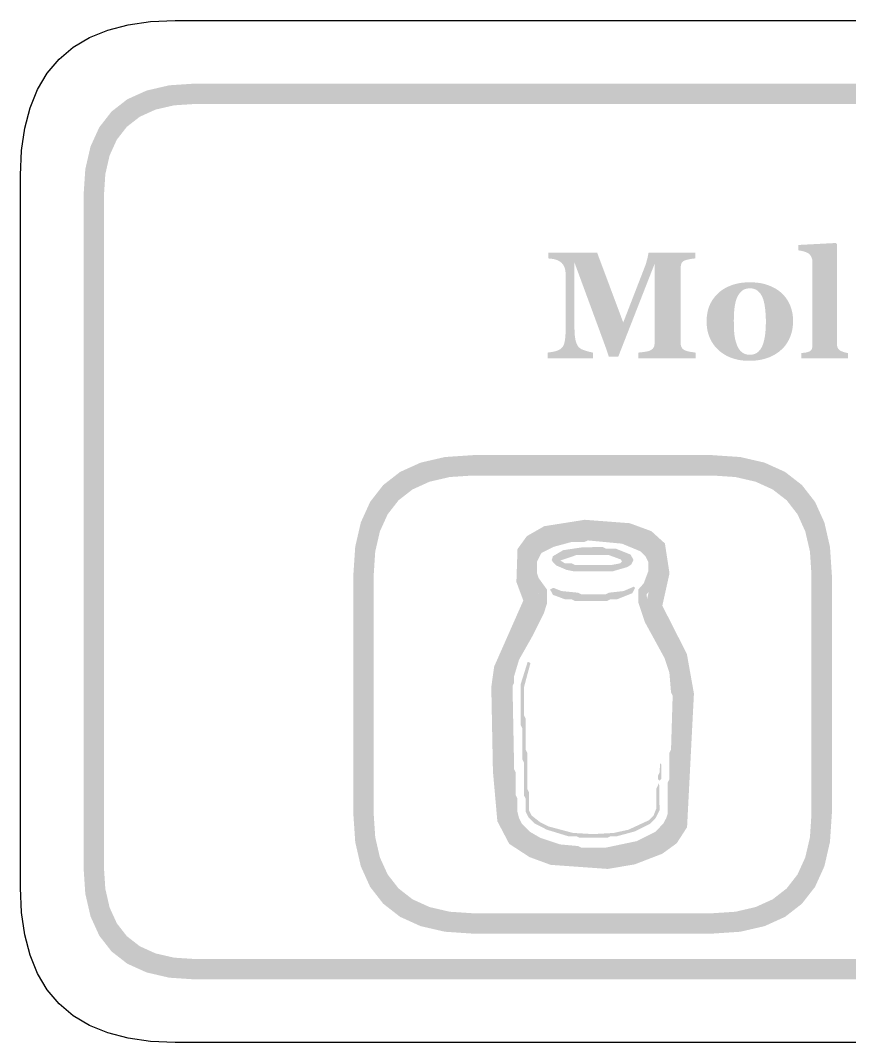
# Model space of a CAD drawing. Header units: millimetres. Extents: x 6 to 297, y 55 to 451.
# Drawn here: x 5.96 to 22.25, y 339.16 to 359.24 of the extents above; entities that cross this region are included whole.
import ezdxf

# ---------------------------------------------------------------- set-up
doc = ezdxf.new("R2010")
doc.units = ezdxf.units.MM
doc.layers.add('CUT', color=1, linetype='Continuous')
doc.layers.add('RASTER', color=7, linetype='Continuous')

msp = doc.modelspace()

# ---------------------------------------------------------------- hatches: boundary and pattern name
at = {"layer": 'RASTER'}
h = msp.add_hatch(color=7, dxfattribs=at)
h.paths.add_polyline_path([(7.2, 355.8), (7.234, 356.316), (7.337, 356.763), (7.509, 357.141), (7.75, 357.45), (8.059, 357.691), (8.438, 357.862), (8.884, 357.966), (9.4, 358), (66.6, 358), (67.116, 357.966), (67.563, 357.862), (67.941, 357.691), (68.25, 357.45), (68.491, 357.141), (68.663, 356.763), (68.766, 356.316), (68.8, 355.8), (68.8, 342.6), (68.766, 342.084), (68.663, 341.638), (68.491, 341.259), (68.25, 340.95), (67.941, 340.709), (67.563, 340.538), (67.116, 340.434), (66.6, 340.4), (9.4, 340.4), (8.884, 340.434), (8.438, 340.538), (8.059, 340.709), (7.75, 340.95), (7.509, 341.259), (7.337, 341.638), (7.234, 342.084), (7.2, 342.6)])
h.paths.add_polyline_path([(7.6, 355.8), (7.6, 342.6), (7.628, 342.178), (7.712, 341.813), (7.853, 341.503), (8.05, 341.25), (8.303, 341.053), (8.612, 340.912), (8.978, 340.828), (9.4, 340.8), (66.6, 340.8), (67.022, 340.828), (67.387, 340.912), (67.697, 341.053), (67.95, 341.25), (68.147, 341.503), (68.288, 341.813), (68.372, 342.178), (68.4, 342.6), (68.4, 355.8), (68.372, 356.222), (68.288, 356.588), (68.147, 356.897), (67.95, 357.15), (67.697, 357.347), (67.387, 357.488), (67.022, 357.572), (66.6, 357.6), (9.4, 357.6), (8.978, 357.572), (8.612, 357.488), (8.303, 357.347), (8.05, 357.15), (7.853, 356.897), (7.712, 356.588), (7.628, 356.222), (7.6, 355.8)], flags=0)
for points in [[(22.22, 352.6), (21.302, 352.6), (21.302, 352.707), (21.311, 352.708), (21.32, 352.708), (21.33, 352.709), (21.339, 352.71), (21.348, 352.711), (21.357, 352.712), (21.366, 352.713), (21.375, 352.714), (21.384, 352.715), (21.393, 352.717), (21.401, 352.718), (21.409, 352.72), (21.417, 352.722), (21.425, 352.724), (21.432, 352.726), (21.439, 352.729), (21.45, 352.734), (21.461, 352.739), (21.47, 352.744), (21.479, 352.75), (21.486, 352.757), (21.493, 352.764), (21.498, 352.771), (21.503, 352.779), (21.507, 352.788), (21.51, 352.797), (21.513, 352.807), (21.516, 352.818), (21.517, 352.829), (21.519, 352.841), (21.52, 352.853), (21.52, 352.867), (21.52, 354.49), (21.519, 354.503), (21.518, 354.517), (21.517, 354.53), (21.514, 354.543), (21.511, 354.556), (21.507, 354.569), (21.502, 354.581), (21.497, 354.593), (21.491, 354.604), (21.485, 354.615), (21.478, 354.625), (21.471, 354.635), (21.463, 354.644), (21.454, 354.652), (21.446, 354.659), (21.436, 354.665), (21.428, 354.67), (21.42, 354.675), (21.41, 354.68), (21.399, 354.684), (21.388, 354.689), (21.375, 354.693), (21.362, 354.698), (21.348, 354.702), (21.333, 354.706), (21.319, 354.71), (21.305, 354.713), (21.292, 354.716), (21.279, 354.718), (21.266, 354.72), (21.254, 354.722), (21.243, 354.723), (21.243, 354.829), (21.98, 354.868), (22.002, 354.844), (22.002, 352.886), (22.002, 352.872), (22.003, 352.86), (22.004, 352.848), (22.006, 352.837), (22.009, 352.826), (22.012, 352.816), (22.016, 352.806), (22.021, 352.798), (22.026, 352.79), (22.032, 352.782), (22.038, 352.775), (22.046, 352.768), (22.054, 352.761), (22.063, 352.755), (22.072, 352.75), (22.082, 352.745), (22.09, 352.742), (22.097, 352.739), (22.105, 352.736), (22.112, 352.733), (22.12, 352.73), (22.128, 352.727), (22.136, 352.724), (22.144, 352.722), (22.152, 352.719), (22.161, 352.717), (22.17, 352.715), (22.179, 352.713), (22.189, 352.711), (22.199, 352.709), (22.209, 352.708), (22.22, 352.707)], [(19.223, 352.6), (18.096, 352.6), (18.096, 352.714), (18.109, 352.715), (18.123, 352.717), (18.137, 352.718), (18.152, 352.72), (18.168, 352.722), (18.184, 352.724), (18.201, 352.726), (18.219, 352.729), (18.236, 352.731), (18.252, 352.734), (18.267, 352.737), (18.28, 352.74), (18.291, 352.742), (18.302, 352.745), (18.31, 352.748), (18.318, 352.751), (18.331, 352.757), (18.343, 352.763), (18.354, 352.77), (18.364, 352.777), (18.373, 352.785), (18.382, 352.793), (18.389, 352.802), (18.395, 352.811), (18.401, 352.821), (18.406, 352.831), (18.41, 352.842), (18.413, 352.854), (18.415, 352.867), (18.417, 352.88), (18.418, 352.893), (18.419, 352.908), (18.419, 354.46), (17.704, 352.634), (17.519, 352.634), (17.515, 352.647), (17.51, 352.664), (17.504, 352.683), (17.496, 352.706), (17.488, 352.731), (17.478, 352.76), (17.466, 352.791), (17.454, 352.826), (17.441, 352.861), (17.429, 352.894), (17.418, 352.925), (17.407, 352.955), (17.397, 352.983), (17.387, 353.009), (17.378, 353.033), (17.37, 353.056), (16.844, 354.484), (16.844, 353.22), (16.844, 353.176), (16.846, 353.134), (16.847, 353.096), (16.85, 353.06), (16.853, 353.027), (16.858, 352.996), (16.862, 352.968), (16.868, 352.944), (16.875, 352.921), (16.882, 352.899), (16.891, 352.88), (16.9, 352.862), (16.91, 352.845), (16.921, 352.83), (16.933, 352.817), (16.947, 352.805), (16.957, 352.797), (16.968, 352.79), (16.982, 352.782), (16.998, 352.775), (17.015, 352.768), (17.034, 352.761), (17.055, 352.753), (17.078, 352.746), (17.1, 352.74), (17.121, 352.734), (17.141, 352.729), (17.158, 352.725), (17.174, 352.721), (17.188, 352.718), (17.2, 352.716), (17.21, 352.714), (17.21, 352.6), (16.317, 352.6), (16.317, 352.714), (16.327, 352.716), (16.338, 352.717), (16.351, 352.719), (16.365, 352.721), (16.38, 352.724), (16.398, 352.727), (16.416, 352.73), (16.436, 352.734), (16.456, 352.738), (16.476, 352.743), (16.494, 352.749), (16.511, 352.755), (16.528, 352.762), (16.543, 352.77), (16.558, 352.778), (16.572, 352.788), (16.586, 352.799), (16.598, 352.812), (16.61, 352.826), (16.621, 352.843), (16.63, 352.861), (16.638, 352.881), (16.645, 352.902), (16.651, 352.926), (16.655, 352.952), (16.66, 352.98), (16.663, 353.011), (16.666, 353.044), (16.668, 353.08), (16.67, 353.119), (16.671, 353.16), (16.671, 353.204), (16.671, 354.233), (16.671, 354.256), (16.67, 354.278), (16.668, 354.299), (16.665, 354.319), (16.662, 354.338), (16.658, 354.356), (16.653, 354.373), (16.648, 354.389), (16.641, 354.404), (16.635, 354.419), (16.627, 354.432), (16.618, 354.445), (16.609, 354.457), (16.599, 354.468), (16.589, 354.479), (16.577, 354.488), (16.563, 354.499), (16.548, 354.509), (16.533, 354.518), (16.518, 354.526), (16.503, 354.532), (16.488, 354.538), (16.473, 354.543), (16.457, 354.547), (16.442, 354.55), (16.426, 354.553), (16.411, 354.555), (16.395, 354.558), (16.38, 354.56), (16.364, 354.562), (16.348, 354.563), (16.333, 354.564), (16.333, 354.679), (17.289, 354.679), (17.802, 353.306), (18.234, 354.421), (18.24, 354.437), (18.245, 354.453), (18.25, 354.47), (18.256, 354.488), (18.261, 354.507), (18.266, 354.526), (18.271, 354.546), (18.277, 354.567), (18.281, 354.588), (18.286, 354.606), (18.289, 354.623), (18.292, 354.638), (18.295, 354.651), (18.297, 354.662), (18.298, 354.671), (18.299, 354.679), (19.22, 354.679), (19.22, 354.564), (19.208, 354.564), (19.196, 354.563), (19.184, 354.561), (19.172, 354.56), (19.16, 354.558), (19.147, 354.557), (19.135, 354.555), (19.122, 354.553), (19.109, 354.55), (19.096, 354.548), (19.084, 354.545), (19.072, 354.542), (19.059, 354.539), (19.047, 354.536), (19.035, 354.533), (19.024, 354.529), (19.01, 354.524), (18.998, 354.518), (18.986, 354.512), (18.976, 354.505), (18.967, 354.497), (18.96, 354.488), (18.953, 354.479), (18.948, 354.469), (18.944, 354.459), (18.94, 354.448), (18.937, 354.437), (18.935, 354.426), (18.933, 354.414), (18.931, 354.403), (18.93, 354.391), (18.93, 354.378), (18.93, 352.906), (18.93, 352.893), (18.931, 352.881), (18.933, 352.869), (18.935, 352.858), (18.937, 352.847), (18.94, 352.837), (18.944, 352.827), (18.948, 352.818), (18.953, 352.809), (18.96, 352.8), (18.967, 352.792), (18.976, 352.784), (18.986, 352.776), (18.998, 352.769), (19.01, 352.762), (19.024, 352.755), (19.032, 352.752), (19.041, 352.749), (19.051, 352.746), (19.062, 352.742), (19.075, 352.739), (19.089, 352.736), (19.104, 352.733), (19.12, 352.73), (19.136, 352.728), (19.151, 352.725), (19.165, 352.723), (19.179, 352.72), (19.191, 352.719), (19.203, 352.717), (19.213, 352.715), (19.223, 352.714)]]:
    msp.add_hatch(color=7, dxfattribs=at).paths.add_polyline_path(points)
h = msp.add_hatch(color=7, dxfattribs=at)
h.paths.add_polyline_path([(20.916, 353.88), (20.943, 353.854), (20.967, 353.827), (20.99, 353.799), (21.012, 353.769), (21.032, 353.738), (21.05, 353.706), (21.067, 353.673), (21.082, 353.639), (21.095, 353.603), (21.107, 353.567), (21.117, 353.53), (21.125, 353.492), (21.131, 353.454), (21.135, 353.414), (21.138, 353.375), (21.139, 353.334), (21.138, 353.294), (21.135, 353.254), (21.131, 353.215), (21.125, 353.176), (21.117, 353.138), (21.107, 353.1), (21.096, 353.063), (21.083, 353.027), (21.068, 352.992), (21.051, 352.957), (21.033, 352.925), (21.013, 352.893), (20.992, 352.863), (20.969, 352.834), (20.944, 352.806), (20.918, 352.78), (20.888, 352.754), (20.857, 352.728), (20.825, 352.705), (20.791, 352.683), (20.756, 352.663), (20.719, 352.644), (20.681, 352.627), (20.642, 352.612), (20.601, 352.598), (20.559, 352.586), (20.515, 352.576), (20.47, 352.568), (20.423, 352.561), (20.375, 352.557), (20.326, 352.554), (20.275, 352.553), (20.23, 352.554), (20.187, 352.556), (20.145, 352.56), (20.103, 352.566), (20.062, 352.573), (20.023, 352.582), (19.984, 352.592), (19.946, 352.604), (19.909, 352.618), (19.873, 352.633), (19.838, 352.65), (19.804, 352.668), (19.772, 352.689), (19.74, 352.71), (19.709, 352.733), (19.68, 352.758), (19.653, 352.783), (19.627, 352.81), (19.603, 352.838), (19.58, 352.868), (19.559, 352.899), (19.539, 352.931), (19.521, 352.965), (19.504, 353.001), (19.489, 353.037), (19.476, 353.075), (19.465, 353.114), (19.456, 353.154), (19.449, 353.194), (19.444, 353.236), (19.441, 353.279), (19.44, 353.324), (19.441, 353.367), (19.443, 353.409), (19.448, 353.45), (19.454, 353.49), (19.462, 353.528), (19.471, 353.565), (19.483, 353.602), (19.496, 353.636), (19.511, 353.67), (19.528, 353.703), (19.546, 353.735), (19.567, 353.766), (19.589, 353.796), (19.612, 353.825), (19.638, 353.853), (19.665, 353.88), (19.693, 353.905), (19.723, 353.929), (19.754, 353.951), (19.786, 353.971), (19.821, 353.99), (19.856, 354.008), (19.894, 354.024), (19.933, 354.039), (19.973, 354.052), (20.014, 354.064), (20.057, 354.074), (20.101, 354.082), (20.146, 354.088), (20.192, 354.092), (20.239, 354.095), (20.288, 354.096), (20.338, 354.095), (20.387, 354.092), (20.435, 354.088), (20.481, 354.082), (20.525, 354.074), (20.568, 354.064), (20.609, 354.052), (20.649, 354.039), (20.687, 354.024), (20.724, 354.008), (20.76, 353.99), (20.794, 353.971), (20.826, 353.951), (20.858, 353.929), (20.888, 353.905), (20.916, 353.88)])
h.paths.add_polyline_path([(20.541, 352.865), (20.549, 352.886), (20.556, 352.908), (20.563, 352.932), (20.569, 352.956), (20.575, 352.981), (20.58, 353.008), (20.585, 353.036), (20.589, 353.064), (20.592, 353.094), (20.596, 353.125), (20.598, 353.158), (20.6, 353.191), (20.602, 353.226), (20.603, 353.262), (20.604, 353.299), (20.604, 353.337), (20.604, 353.363), (20.603, 353.39), (20.602, 353.418), (20.601, 353.447), (20.599, 353.476), (20.596, 353.507), (20.593, 353.539), (20.59, 353.571), (20.586, 353.603), (20.581, 353.634), (20.577, 353.662), (20.571, 353.689), (20.566, 353.714), (20.559, 353.738), (20.553, 353.759), (20.546, 353.779), (20.536, 353.802), (20.526, 353.823), (20.515, 353.843), (20.504, 353.862), (20.491, 353.879), (20.478, 353.895), (20.463, 353.91), (20.448, 353.924), (20.432, 353.937), (20.415, 353.947), (20.397, 353.956), (20.378, 353.964), (20.358, 353.97), (20.336, 353.974), (20.314, 353.976), (20.291, 353.977), (20.265, 353.976), (20.241, 353.973), (20.219, 353.969), (20.197, 353.963), (20.177, 353.955), (20.158, 353.945), (20.141, 353.933), (20.125, 353.92), (20.109, 353.905), (20.095, 353.889), (20.082, 353.872), (20.069, 353.854), (20.058, 353.835), (20.047, 353.815), (20.037, 353.794), (20.029, 353.772), (20.021, 353.751), (20.014, 353.728), (20.008, 353.705), (20.003, 353.681), (19.998, 353.656), (19.993, 353.631), (19.989, 353.604), (19.986, 353.576), (19.983, 353.548), (19.981, 353.52), (19.979, 353.491), (19.977, 353.462), (19.976, 353.433), (19.975, 353.403), (19.975, 353.373), (19.974, 353.343), (19.975, 353.304), (19.975, 353.266), (19.976, 353.231), (19.977, 353.197), (19.978, 353.165), (19.98, 353.134), (19.982, 353.105), (19.985, 353.078), (19.988, 353.052), (19.992, 353.026), (19.996, 353), (20.002, 352.973), (20.009, 352.947), (20.016, 352.921), (20.025, 352.894), (20.034, 352.868), (20.043, 352.846), (20.053, 352.825), (20.064, 352.805), (20.075, 352.787), (20.088, 352.769), (20.101, 352.753), (20.116, 352.738), (20.131, 352.725), (20.147, 352.712), (20.165, 352.701), (20.183, 352.692), (20.203, 352.685), (20.223, 352.679), (20.245, 352.675), (20.267, 352.673), (20.291, 352.672), (20.312, 352.673), (20.333, 352.675), (20.353, 352.679), (20.372, 352.684), (20.391, 352.691), (20.409, 352.699), (20.426, 352.709), (20.442, 352.721), (20.457, 352.734), (20.471, 352.748), (20.485, 352.764), (20.498, 352.781), (20.51, 352.8), (20.521, 352.82), (20.532, 352.842), (20.541, 352.865)], flags=0)
h = msp.add_hatch(color=7, dxfattribs=at)
h.paths.add_polyline_path([(12.5, 348.35), (12.537, 348.901), (12.647, 349.378), (12.83, 349.782), (13.087, 350.112), (13.418, 350.37), (13.822, 350.553), (14.299, 350.663), (14.85, 350.7), (19.55, 350.7), (20.101, 350.663), (20.578, 350.553), (20.982, 350.37), (21.313, 350.112), (21.57, 349.782), (21.753, 349.378), (21.863, 348.901), (21.9, 348.35), (21.9, 343.65), (21.863, 343.099), (21.753, 342.622), (21.57, 342.218), (21.313, 341.888), (20.982, 341.63), (20.578, 341.447), (20.101, 341.337), (19.55, 341.3), (14.85, 341.3), (14.299, 341.337), (13.822, 341.447), (13.418, 341.63), (13.087, 341.888), (12.83, 342.218), (12.647, 342.622), (12.537, 343.099), (12.5, 343.65)])
h.paths.add_polyline_path([(12.9, 348.35), (12.9, 343.65), (12.93, 343.193), (13.022, 342.797), (13.174, 342.462), (13.388, 342.188), (13.662, 341.974), (13.997, 341.822), (14.393, 341.73), (14.85, 341.7), (19.55, 341.7), (20.007, 341.73), (20.403, 341.822), (20.738, 341.974), (21.013, 342.188), (21.226, 342.462), (21.378, 342.797), (21.47, 343.193), (21.5, 343.65), (21.5, 348.35), (21.47, 348.807), (21.378, 349.203), (21.226, 349.538), (21.013, 349.813), (20.738, 350.026), (20.403, 350.178), (20.007, 350.27), (19.55, 350.3), (14.85, 350.3), (14.393, 350.27), (13.997, 350.178), (13.662, 350.026), (13.388, 349.813), (13.174, 349.538), (13.022, 349.203), (12.93, 348.807), (12.9, 348.35)], flags=0)
h = msp.add_hatch(color=7, dxfattribs=at)
h.paths.add_polyline_path([(17.046, 349.43), (17.928, 349.363), (18.354, 349.207), (18.621, 348.965), (18.711, 348.378), (18.57, 347.743), (19.052, 346.794), (19.191, 346.017), (19.056, 343.391), (18.853, 343.076), (18.571, 342.87), (18.026, 342.66), (17.497, 342.571), (16.376, 342.651), (15.962, 342.803), (15.562, 343.064), (15.329, 343.508), (15.242, 344.489), (15.21, 346.145), (15.266, 346.546), (15.839, 347.843), (15.703, 348.209), (15.725, 348.855), (15.909, 349.109), (16.25, 349.304)])
h.paths.add_polyline_path([(17.059, 349.108), (16.358, 348.997), (16.128, 348.865), (16.042, 348.746), (16.025, 348.262), (16.185, 347.832), (15.576, 346.457), (15.53, 346.126), (15.562, 344.507), (15.642, 343.6), (15.807, 343.286), (16.107, 343.091), (16.444, 342.967), (17.481, 342.893), (17.941, 342.971), (18.417, 343.153), (18.616, 343.3), (18.741, 343.492), (18.869, 345.997), (18.745, 346.691), (18.232, 347.701), (18.386, 348.389), (18.322, 348.804), (18.185, 348.928), (17.859, 349.047), (17.059, 349.108)], flags=0)
h = msp.add_hatch(color=7, dxfattribs=at)
h.paths.add_polyline_path([(16.856, 349.176), (17.521, 349.186), (17.585, 349.154), (17.714, 349.154), (18.067, 349.058), (18.301, 348.939), (18.366, 348.874), (18.452, 348.704), (18.484, 348.48), (18.452, 348.415), (18.452, 348.255), (18.366, 348.085), (18.26, 347.966), (18.292, 347.709), (18.475, 347.314), (18.838, 346.649), (18.934, 346.2), (18.934, 345.172), (18.902, 345.108), (18.902, 344.434), (18.87, 344.37), (18.87, 343.695), (18.838, 343.535), (18.751, 343.365), (18.526, 343.14), (18.067, 342.925), (17.65, 342.828), (17.425, 342.828), (17.361, 342.796), (17.039, 342.796), (16.975, 342.828), (16.558, 342.86), (16.237, 342.957), (15.874, 343.14), (15.681, 343.332), (15.595, 343.503), (15.53, 343.759), (15.498, 344.723), (15.466, 344.787), (15.466, 346.296), (15.595, 346.746), (16.076, 347.645), (16.14, 347.869), (16.131, 347.988), (16.034, 348.085), (15.948, 348.255), (15.916, 348.608), (16.034, 348.874), (16.163, 348.971), (16.526, 349.122)])
h.paths.add_polyline_path([(17.104, 349.025), (17.039, 348.993), (16.783, 348.993), (16.429, 348.897), (16.195, 348.778), (16.108, 348.608), (16.108, 348.383), (16.14, 348.287), (16.301, 348.062), (16.301, 347.773), (16.237, 347.58), (16.034, 347.173), (15.755, 346.681), (15.659, 346.36), (15.659, 346.232), (15.627, 346.168), (15.659, 344.53), (15.691, 344.466), (15.691, 344.016), (15.723, 343.952), (15.723, 343.695), (15.755, 343.567), (15.81, 343.461), (15.97, 343.3), (16.173, 343.182), (16.558, 343.053), (16.911, 343.021), (16.975, 342.989), (17.457, 342.989), (18.067, 343.117), (18.43, 343.3), (18.59, 343.461), (18.645, 343.567), (18.677, 343.663), (18.677, 344.273), (18.709, 344.337), (18.709, 344.851), (18.741, 344.915), (18.773, 345.975), (18.741, 346.039), (18.709, 346.425), (18.613, 346.714), (18.227, 347.42), (18.099, 347.805), (18.099, 348.062), (18.205, 348.181), (18.292, 348.415), (18.292, 348.608), (18.237, 348.714), (18.141, 348.81), (17.778, 348.961)], flags=0)
h.paths.add_polyline_path([(16.985, 348.887), (17.393, 348.897), (17.457, 348.865), (17.65, 348.865), (17.948, 348.746), (18.003, 348.64), (17.961, 348.553), (17.884, 348.502), (17.585, 348.415), (16.847, 348.415), (16.686, 348.447), (16.484, 348.534), (16.42, 348.598), (16.397, 348.64), (16.42, 348.714), (16.622, 348.833)], flags=0)
h.paths.add_polyline_path([(16.879, 348.736), (16.567, 348.63), (16.654, 348.576), (16.783, 348.576), (16.847, 348.544), (17.585, 348.544), (17.746, 348.576), (17.778, 348.608), (17.755, 348.65), (17.521, 348.736)], flags=0)
h.paths.add_polyline_path([(18.012, 348.117), (18.035, 348.094), (17.98, 347.988), (17.682, 347.869), (17.553, 347.869), (17.489, 347.837), (16.847, 347.837), (16.783, 347.869), (16.654, 347.869), (16.42, 347.956), (16.365, 348.062), (16.429, 348.094), (16.59, 348.03), (16.911, 347.998), (16.975, 347.966), (17.457, 347.966), (17.521, 347.998), (17.81, 348.03)], flags=0)
h.paths.add_polyline_path([(15.925, 346.64), (15.98, 346.617), (15.851, 346.136), (15.851, 345.59), (15.884, 345.525), (15.884, 344.915), (15.916, 344.851), (15.916, 344.145), (15.948, 344.081), (15.948, 343.727), (16.002, 343.621), (16.163, 343.493), (16.333, 343.406), (16.815, 343.278), (17.21, 343.255), (17.617, 343.278), (17.906, 343.342), (18.301, 343.525), (18.398, 343.621), (18.452, 343.759), (18.452, 344.145), (18.507, 344.264), (18.516, 343.727), (18.43, 343.557), (18.333, 343.461), (18.035, 343.31), (17.682, 343.214), (17.553, 343.214), (17.489, 343.182), (16.943, 343.182), (16.879, 343.214), (16.718, 343.214), (16.301, 343.342), (16.067, 343.461), (15.938, 343.589), (15.884, 343.695), (15.884, 343.952), (15.851, 344.016), (15.851, 344.659), (15.819, 344.723), (15.819, 345.333), (15.787, 345.397), (15.787, 346.2)], flags=0)
h.paths.add_polyline_path([(18.526, 344.649), (18.549, 344.626), (18.549, 344.337), (18.516, 344.305), (18.484, 344.337), (18.484, 344.402), (18.516, 344.466)], flags=0)

# ---------------------------------------------------------------- linework, layer by layer
at = {"layer": 'CUT'}
msp.add_lwpolyline([(67.001, 339.16), (8.999, 339.16), (8.517, 339.181), (8.075, 339.244), (7.675, 339.349), (7.315, 339.497), (6.997, 339.688), (6.722, 339.922), (6.488, 340.197), (6.297, 340.515), (6.149, 340.875), (6.044, 341.275), (5.981, 341.717), (5.96, 342.199), (5.96, 356.201), (5.981, 356.683), (6.044, 357.125), (6.149, 357.525), (6.297, 357.885), (6.488, 358.203), (6.722, 358.478), (6.997, 358.712), (7.315, 358.903), (7.675, 359.051), (8.075, 359.156), (8.517, 359.219), (8.999, 359.24), (67.001, 359.24)], dxfattribs=at)

doc.saveas('drawing.dxf')
